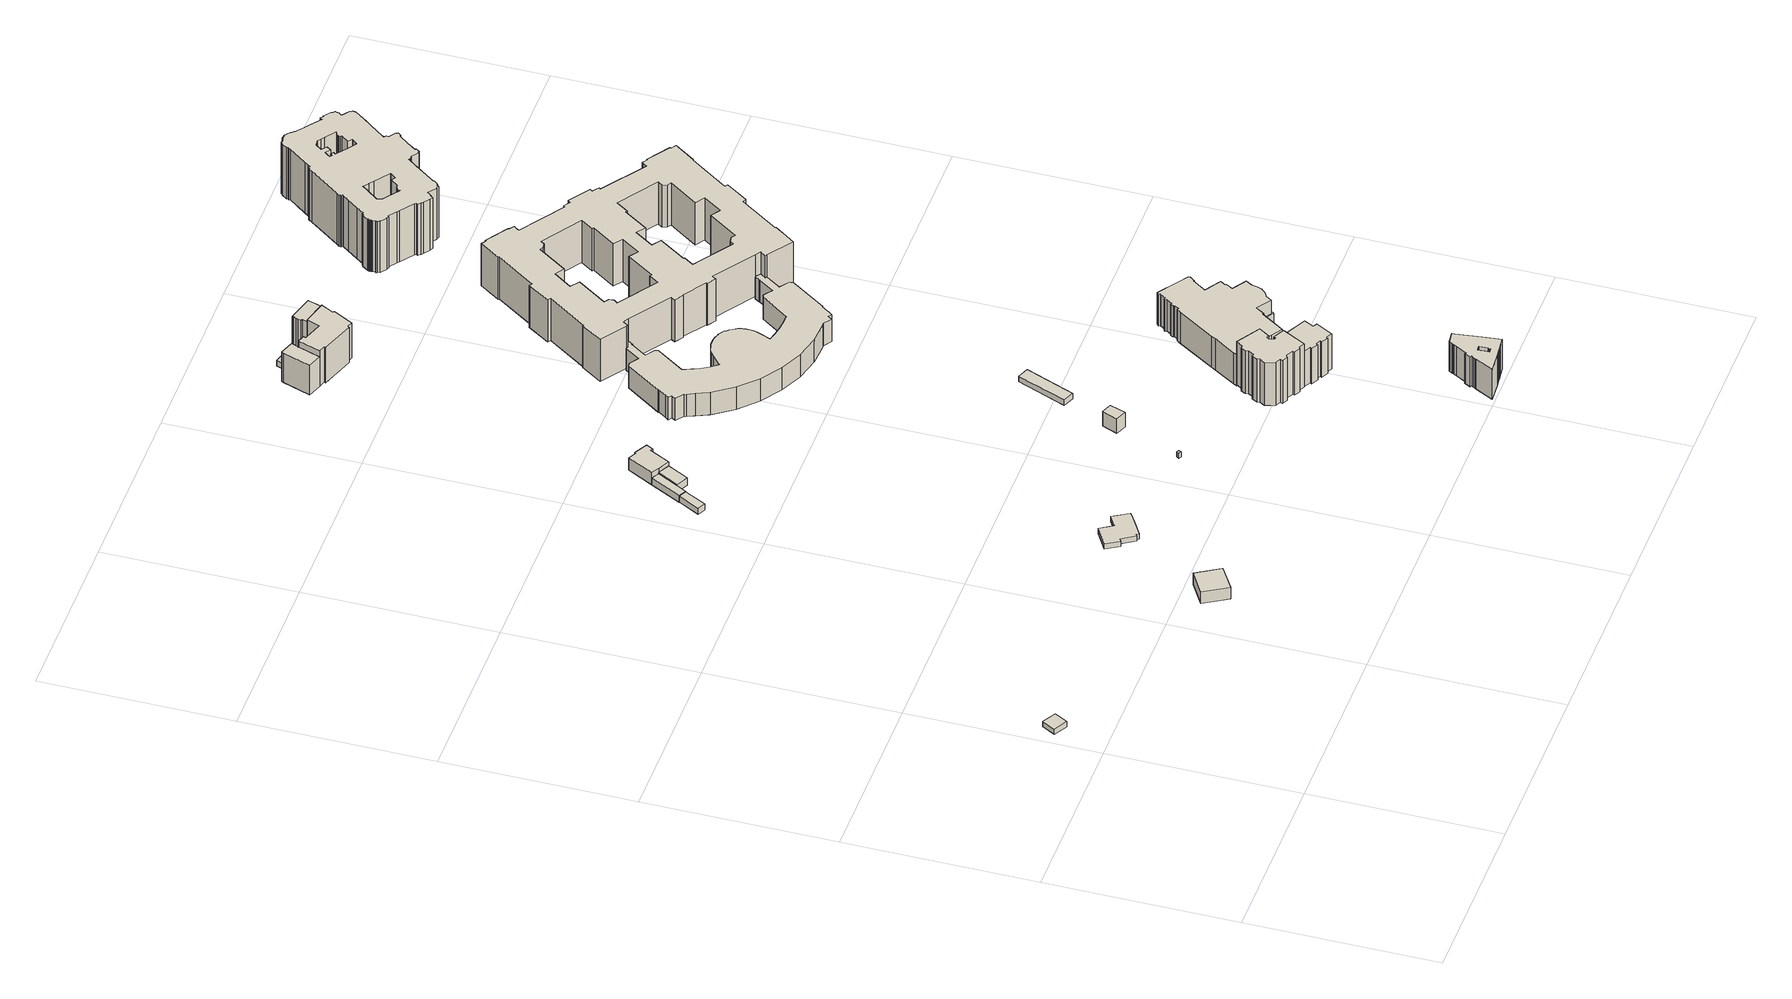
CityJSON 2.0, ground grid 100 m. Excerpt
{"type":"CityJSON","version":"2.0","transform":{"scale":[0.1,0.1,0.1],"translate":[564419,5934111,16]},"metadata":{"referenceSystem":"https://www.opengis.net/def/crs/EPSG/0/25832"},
"CityObjects":{
"building1":{"type":"Building","attributes":{"Gemeindeschluessel":"02100106","Geometrietyp2DReferenz":"3000","BezugspunktDach":"2000","function":"31001_2090","measuredHeight":3.24,"storeysAboveGround":1},"address":[{"country":"Germany","locality":"Hamburg","thoroughfareName":"Glacischaussee","postcode":"20359"}],"geometry":[{"type":"Solid","lod":"1","boundaries":[[[[0,1,2,3]],[[4,5,6,7]],[[2,4,7,3]],[[1,5,4,2]],[[0,6,5,1]],[[3,7,6,0]]]]}]},
"building2":{"type":"Building","attributes":{"Gemeindeschluessel":"02100106","Geometrietyp2DReferenz":"3000","BezugspunktDach":"2000","function":"31001_3060","measuredHeight":7.15,"storeysAboveGround":2},"address":[{"country":"Germany","locality":"Hamburg","thoroughfareName":"Glacischaussee","postcode":"20355"}],"geometry":[{"type":"Solid","lod":"1","boundaries":[[[[8,9,10,11]],[[12,13,14,15]],[[10,12,15,11]],[[9,13,12,10]],[[8,14,13,9]],[[11,15,14,8]]]]}]},
"building3":{"type":"Building","attributes":{"Gemeindeschluessel":"02100106","Geometrietyp2DReferenz":"3000","BezugspunktDach":"2000","function":"31001_2080","measuredHeight":6.02,"storeysAboveGround":1},"address":[{"country":"Germany","locality":"Hamburg","thoroughfareName":"Glacischaussee","postcode":"20355"}],"geometry":[{"type":"Solid","lod":"1","boundaries":[[[[16,17,18,19,20,21,22,23,24,25,26,27]],[[28,29,30,31,32,33,34,35,36,37,38,39]],[[26,28,39,27]],[[25,29,28,26]],[[24,30,29,25]],[[23,31,30,24]],[[22,32,31,23]],[[21,33,32,22]],[[20,34,33,21]],[[19,35,34,20]],[[18,36,35,19]],[[17,37,36,18]],[[16,38,37,17]],[[27,39,38,16]]]]}]},
"building4":{"type":"Building","attributes":{"Gemeindeschluessel":"02100106","Geometrietyp2DReferenz":"3000","BezugspunktDach":"2000","function":"31001_2140","measuredHeight":4.32,"storeysAboveGround":1},"address":[{"country":"Germany","locality":"Hamburg","thoroughfareName":"Glacischaussee","postcode":"20359"}],"geometry":[{"type":"Solid","lod":"1","boundaries":[[[[40,41,42,43]],[[44,45,46,47]],[[42,44,47,43]],[[41,45,44,42]],[[40,46,45,41]],[[43,47,46,40]]]]}]},
"building5":{"type":"Building","attributes":{"Gemeindeschluessel":"02100106","Geometrietyp2DReferenz":"3000","BezugspunktDach":"2000","function":"31001_2140","measuredHeight":4.73,"storeysAboveGround":1},"address":[{"country":"Germany","locality":"Hamburg","thoroughfareName":"Glacischaussee","postcode":"20359"}],"geometry":[{"type":"Solid","lod":"1","boundaries":[[[[48,49,50,51]],[[52,53,54,55]],[[50,52,55,51]],[[49,53,52,50]],[[48,54,53,49]],[[51,55,54,48]]]]}]},
"building6":{"type":"Building","attributes":{"Gemeindeschluessel":"02100106","Geometrietyp2DReferenz":"3000","BezugspunktDach":"2000","function":"51009_1610","measuredHeight":4.71},"address":[{"country":"Germany","locality":"Hamburg","postcode":"20359"}],"geometry":[{"type":"Solid","lod":"1","boundaries":[[[[56,57,58,59]],[[60,61,62,63]],[[58,60,63,59]],[[57,61,60,58]],[[56,62,61,57]],[[59,63,62,56]]]]}]},
"building7":{"type":"Building","attributes":{"Gemeindeschluessel":"02100106","Geometrietyp2DReferenz":"3000","BezugspunktDach":"2000","function":"31001_3270","measuredHeight":8.21,"storeysAboveGround":2},"address":[{"country":"Germany","locality":"Hamburg","thoroughfareNumber":"20","thoroughfareName":"Glacischaussee","postcode":"20359"}],"geometry":[{"type":"Solid","lod":"1","boundaries":[[[[64,65,66,67,68,69,70,49,48]],[[71,72,73,74,75,76,77,78,79]],[[49,71,79,48]],[[70,72,71,49]],[[69,73,72,70]],[[68,74,73,69]],[[67,75,74,68]],[[66,76,75,67]],[[65,77,76,66]],[[64,78,77,65]],[[48,79,78,64]]]]}]},
"building8":{"type":"Building","attributes":{"Gemeindeschluessel":"02100106","Geometrietyp2DReferenz":"3000","BezugspunktDach":"2000","function":"31001_3270","measuredHeight":3,"storeysAboveGround":2},"address":[{"country":"Germany","locality":"Hamburg","thoroughfareName":"Glacischaussee","postcode":"20355"}],"geometry":[{"type":"Solid","lod":"1","boundaries":[[[[80,81,82,83]],[[84,85,86,87]],[[82,84,87,83]],[[81,85,84,82]],[[80,86,85,81]],[[83,87,86,80]]]]}]},
"building9":{"type":"Building","attributes":{"Gemeindeschluessel":"02100106","Geometrietyp2DReferenz":"3000","BezugspunktDach":"2000","function":"31001_2460","measuredHeight":9,"storeysAboveGround":1},"address":[{"country":"Germany","locality":"Hamburg","thoroughfareName":"Glacischaussee","postcode":"20355"}],"geometry":[{"type":"Solid","lod":"1","boundaries":[[[[88,89,90,91]],[[92,93,94,95]],[[90,92,95,91]],[[89,93,92,90]],[[88,94,93,89]],[[91,95,94,88]]]]}]},
"building10":{"type":"Building","attributes":{"Gemeindeschluessel":"02100109","Geometrietyp2DReferenz":"3000","BezugspunktDach":"2000","function":"31001_1120","measuredHeight":18.99,"storeysAboveGround":5},"address":[{"country":"Germany","locality":"Hamburg","thoroughfareNumber":"59","thoroughfareName":"Feldstraße","postcode":"20357"}],"geometry":[{"type":"Solid","lod":"1","boundaries":[[[[96,97,98,99,100,101]],[[102,103,104,105,106,107]],[[100,102,107,101]],[[99,103,102,100]],[[98,104,103,99]],[[97,105,104,98]],[[96,106,105,97]],[[101,107,106,96]]]]}]},
"building11":{"type":"Building","attributes":{"Gemeindeschluessel":"02100106","Geometrietyp2DReferenz":"3000","BezugspunktDach":"2000","function":"31001_3270","measuredHeight":3.38,"storeysAboveGround":1},"address":[{"country":"Germany","locality":"Hamburg","thoroughfareName":"Glacischaussee","postcode":"20355"}],"geometry":[{"type":"Solid","lod":"1","boundaries":[[[[108,109,110,111]],[[112,113,114,115]],[[110,112,115,111]],[[109,113,112,110]],[[108,114,113,109]],[[111,115,114,108]]]]}]},
"building12":{"type":"Building","attributes":{"Gemeindeschluessel":"02100106","Geometrietyp2DReferenz":"3000","BezugspunktDach":"2000","function":"31001_1120","measuredHeight":29.17,"storeysAboveGround":7},"address":[{"country":"Germany","locality":"Hamburg","thoroughfareNumber":"6","thoroughfareName":"Enckeplatz","postcode":"20355"}],"geometry":[{"type":"Solid","lod":"1","boundaries":[[[[116,117,118,119,120,121,122,123,124,125,126,127,128,129,130,131,132,133,134,135,136,137,138,139,140,141,142,143]],[[144,145,146,147,148,149,150,151,152,153,154,155,156,157,158,159,160,161,162,163,164,165,166,167,168,169,170,171]],[[142,144,171,143]],[[141,145,144,142]],[[140,146,145,141]],[[139,147,146,140]],[[138,148,147,139]],[[137,149,148,138]],[[136,150,149,137]],[[135,151,150,136]],[[134,152,151,135]],[[133,153,152,134]],[[132,154,153,133]],[[131,155,154,132]],[[130,156,155,131]],[[129,157,156,130]],[[128,158,157,129]],[[127,159,158,128]],[[126,160,159,127]],[[125,161,160,126]],[[124,162,161,125]],[[123,163,162,124]],[[122,164,163,123]],[[121,165,164,122]],[[120,166,165,121]],[[119,167,166,120]],[[118,168,167,119]],[[117,169,168,118]],[[116,170,169,117]],[[143,171,170,116]]]]}]},
"building13":{"type":"Building","attributes":{"Gemeindeschluessel":"02100106","Geometrietyp2DReferenz":"3000","BezugspunktDach":"2000","function":"31001_1010","measuredHeight":22.23,"storeysAboveGround":6},"address":[{"country":"Germany","locality":"Hamburg","thoroughfareNumber":"41","thoroughfareName":"Neanderstraße","postcode":"20459"}],"geometry":[{"type":"Solid","lod":"1","boundaries":[[[[172,173,174,175,176,177,178,179,180,181,182,183,184,185,186,187,188,189,190,191,192,193,194],[195,196,197,198,199,200,201,202,203,204,205,206,207,208,209]],[[210,211,212,213,214,215,216,217,218,219,220,221,222,223,224,225,226,227,228,229,230,231,232],[233,234,235,236,237,238,239,240,241,242,243,244,245,246,247]],[[193,210,232,194]],[[192,211,210,193]],[[191,212,211,192]],[[190,213,212,191]],[[189,214,213,190]],[[188,215,214,189]],[[187,216,215,188]],[[186,217,216,187]],[[185,218,217,186]],[[184,219,218,185]],[[183,220,219,184]],[[182,221,220,183]],[[181,222,221,182]],[[180,223,222,181]],[[179,224,223,180]],[[178,225,224,179]],[[177,226,225,178]],[[176,227,226,177]],[[175,228,227,176]],[[174,229,228,175]],[[173,230,229,174]],[[172,231,230,173]],[[194,232,231,172]],[[208,233,247,209]],[[207,234,233,208]],[[206,235,234,207]],[[205,236,235,206]],[[204,237,236,205]],[[203,238,237,204]],[[202,239,238,203]],[[201,240,239,202]],[[200,241,240,201]],[[199,242,241,200]],[[198,243,242,199]],[[197,244,243,198]],[[196,245,244,197]],[[195,246,245,196]],[[209,247,246,195]]]]}]},
"building14":{"type":"Building","attributes":{"Gemeindeschluessel":"02100109","Geometrietyp2DReferenz":"3000","BezugspunktDach":"2000","function":"31001_2460","measuredHeight":3.24,"storeysAboveGround":1},"address":[{"country":"Germany","locality":"Hamburg","thoroughfareName":"Karolinenstraße","postcode":"20357"}],"geometry":[{"type":"Solid","lod":"1","boundaries":[[[[248,249,250,251,252]],[[253,254,255,256,257]],[[251,253,257,252]],[[250,254,253,251]],[[249,255,254,250]],[[248,256,255,249]],[[252,257,256,248]]]]}]},
"building15":{"type":"Building","attributes":{"Gemeindeschluessel":"02100106","Geometrietyp2DReferenz":"3000","BezugspunktDach":"2000","function":"31001_1010","measuredHeight":24.31,"storeysAboveGround":6},"address":[{"country":"Germany","locality":"Hamburg","thoroughfareNumber":"4","thoroughfareName":"Enckeplatz","postcode":"20355"}],"geometry":[{"type":"Solid","lod":"1","boundaries":[[[[258,259,260,261,262,263,264,265,266,267,268,269,270,271,272,273]],[[274,275,276,277,278,279,280,281,282,283,284,285,286,287,288,289]],[[272,274,289,273]],[[271,275,274,272]],[[270,276,275,271]],[[269,277,276,270]],[[268,278,277,269]],[[267,279,278,268]],[[266,280,279,267]],[[265,281,280,266]],[[264,282,281,265]],[[263,283,282,264]],[[262,284,283,263]],[[261,285,284,262]],[[260,286,285,261]],[[259,287,286,260]],[[258,288,287,259]],[[273,289,288,258]]]]}]},
"building16":{"type":"Building","attributes":{"Gemeindeschluessel":"02100109","Geometrietyp2DReferenz":"3000","BezugspunktDach":"2000","function":"31001_1120","measuredHeight":23.28,"storeysAboveGround":6},"address":[{"country":"Germany","locality":"Hamburg","thoroughfareNumber":"60","thoroughfareName":"Feldstraße","postcode":"20357"}],"geometry":[{"type":"Solid","lod":"1","boundaries":[[[[290,291,292,293,294,295,296,297,298,299,300,301,302,303]],[[304,305,306,307,308,309,310,311,312,313,314,315,316,317]],[[302,304,317,303]],[[301,305,304,302]],[[300,306,305,301]],[[299,307,306,300]],[[298,308,307,299]],[[297,309,308,298]],[[296,310,309,297]],[[295,311,310,296]],[[294,312,311,295]],[[293,313,312,294]],[[292,314,313,293]],[[291,315,314,292]],[[290,316,315,291]],[[303,317,316,290]]]]}]},
"building17":{"type":"Building","attributes":{"Gemeindeschluessel":"02100106","Geometrietyp2DReferenz":"3000","BezugspunktDach":"2000","function":"31001_3010","measuredHeight":27.4,"storeysAboveGround":7},"address":[{"country":"Germany","locality":"Hamburg","thoroughfareName":"Sievekingplatz","postcode":"20355"}],"geometry":[{"type":"Solid","lod":"1","boundaries":[[[[318,319,320,321,322,323,324,325,326,327,328,329,330,331,332,333,334,335,336,337,338,339,340,341,342,343,344,345,346,347,348,349,350,351,352,353,354,355,356,357,358,359,360,361,362,363,364,365,366,367,368,369,370,371,372,373,374,375,376,377,378,379,380,381,382,383,384,385,386,387,388,389,390,391,392,393,394,395,396,397,398,399,400,401]],[[402,403,404,405,406,407,408,409,410,411,412,413,414,415,416,417,418,419,420,421,422,423,424,425,426,427,428,429,430,431,432,433,434,435,436,437,438,439,440,441,442,443,444,445,446,447,448,449,450,451,452,453,454,455,456,457,458,459,460,461,462,463,464,465,466,467,468,469,470,471,472,473,474,475,476,477,478,479,480,481,482,483,484,485]],[[400,402,485,401]],[[399,403,402,400]],[[398,404,403,399]],[[397,405,404,398]],[[396,406,405,397]],[[395,407,406,396]],[[394,408,407,395]],[[393,409,408,394]],[[392,410,409,393]],[[391,411,410,392]],[[390,412,411,391]],[[389,413,412,390]],[[388,414,413,389]],[[387,415,414,388]],[[386,416,415,387]],[[385,417,416,386]],[[384,418,417,385]],[[383,419,418,384]],[[382,420,419,383]],[[381,421,420,382]],[[380,422,421,381]],[[379,423,422,380]],[[378,424,423,379]],[[377,425,424,378]],[[376,426,425,377]],[[375,427,426,376]],[[374,428,427,375]],[[373,429,428,374]],[[372,430,429,373]],[[371,431,430,372]],[[370,432,431,371]],[[369,433,432,370]],[[368,434,433,369]],[[367,435,434,368]],[[366,436,435,367]],[[365,437,436,366]],[[364,438,437,365]],[[363,439,438,364]],[[362,440,439,363]],[[361,441,440,362]],[[360,442,441,361]],[[359,443,442,360]],[[358,444,443,359]],[[357,445,444,358]],[[356,446,445,357]],[[355,447,446,356]],[[354,448,447,355]],[[353,449,448,354]],[[352,450,449,353]],[[351,451,450,352]],[[350,452,451,351]],[[349,453,452,350]],[[348,454,453,349]],[[347,455,454,348]],[[346,456,455,347]],[[345,457,456,346]],[[344,458,457,345]],[[343,459,458,344]],[[342,460,459,343]],[[341,461,460,342]],[[340,462,461,341]],[[339,463,462,340]],[[338,464,463,339]],[[337,465,464,338]],[[336,466,465,337]],[[335,467,466,336]],[[334,468,467,335]],[[333,469,468,334]],[[332,470,469,333]],[[331,471,470,332]],[[330,472,471,331]],[[329,473,472,330]],[[328,474,473,329]],[[327,475,474,328]],[[326,476,475,327]],[[325,477,476,326]],[[324,478,477,325]],[[323,479,478,324]],[[322,480,479,323]],[[321,481,480,322]],[[320,482,481,321]],[[319,483,482,320]],[[318,484,483,319]],[[401,485,484,318]]]]}]},
"building18":{"type":"Building","attributes":{"Gemeindeschluessel":"02100109","Geometrietyp2DReferenz":"3000","BezugspunktDach":"2000","function":"31001_1120","measuredHeight":20.91,"storeysAboveGround":6},"address":[{"country":"Germany","locality":"Hamburg","thoroughfareNumber":"1","thoroughfareName":"Karolinenstraße","postcode":"20357"}],"geometry":[{"type":"Solid","lod":"1","boundaries":[[[[486,487,488,489,490,491,492,302,301,493,494]],[[495,496,497,498,499,500,501,502,503,504,505]],[[493,495,505,494]],[[301,496,495,493]],[[302,497,496,301]],[[492,498,497,302]],[[491,499,498,492]],[[490,500,499,491]],[[489,501,500,490]],[[488,502,501,489]],[[487,503,502,488]],[[486,504,503,487]],[[494,505,504,486]]]]}]},
"building19":{"type":"Building","attributes":{"name":"Handwerkskammer","Gemeindeschluessel":"02100106","Geometrietyp2DReferenz":"3000","BezugspunktDach":"2000","function":"31001_2010","measuredHeight":32.86,"storeysAboveGround":6},"address":[{"country":"Germany","locality":"Hamburg","thoroughfareNumber":"12a","thoroughfareName":"Holstenwall","postcode":"20355"}],"geometry":[{"type":"Solid","lod":"1","boundaries":[[[[506,507,508,509,510,511,512,513,514,515,516,517,518,519,520,521,522,523,524,525,526,527,528,529,530,531,532,533,534,535,536,537,538,539,540,541,542,543,544,545,546,547,548,549,550,551,552,553,554,555]],[[556,557,558,559,560,561,562,563,564,565,566,567,568,569,570,571,572,573,574,575,576,577,578,579,580,581,582,583,584,585,586,587,588,589,590,591,592,593,594,595,596,597,598,599,600,601,602,603,604,605]],[[554,556,605,555]],[[553,557,556,554]],[[552,558,557,553]],[[551,559,558,552]],[[550,560,559,551]],[[549,561,560,550]],[[548,562,561,549]],[[547,563,562,548]],[[546,564,563,547]],[[545,565,564,546]],[[544,566,565,545]],[[543,567,566,544]],[[542,568,567,543]],[[541,569,568,542]],[[540,570,569,541]],[[539,571,570,540]],[[538,572,571,539]],[[537,573,572,538]],[[536,574,573,537]],[[535,575,574,536]],[[534,576,575,535]],[[533,577,576,534]],[[532,578,577,533]],[[531,579,578,532]],[[530,580,579,531]],[[529,581,580,530]],[[528,582,581,529]],[[527,583,582,528]],[[526,584,583,527]],[[525,585,584,526]],[[524,586,585,525]],[[523,587,586,524]],[[522,588,587,523]],[[521,589,588,522]],[[520,590,589,521]],[[519,591,590,520]],[[518,592,591,519]],[[517,593,592,518]],[[516,594,593,517]],[[515,595,594,516]],[[514,596,595,515]],[[513,597,596,514]],[[512,598,597,513]],[[511,599,598,512]],[[510,600,599,511]],[[509,601,600,510]],[[508,602,601,509]],[[507,603,602,508]],[[506,604,603,507]],[[555,605,604,506]]]]}]},
"building20":{"type":"Building","attributes":{"Gemeindeschluessel":"02100106","Geometrietyp2DReferenz":"3000","BezugspunktDach":"2000","function":"51009_1610","measuredHeight":9},"address":[{"country":"Germany","locality":"Hamburg","postcode":"20355"}],"geometry":[{"type":"Solid","lod":"1","boundaries":[[[[606,607,608,609,610,611,612,613,614,615,616,617,618,619,620,621,622,623,624,625,626,627,628,629]],[[630,631,632,633,634,635,636,637,638,639,640,641,642,643,644,645,646,647,648,649,650,651,652,653]],[[628,630,653,629]],[[627,631,630,628]],[[626,632,631,627]],[[625,633,632,626]],[[624,634,633,625]],[[623,635,634,624]],[[622,636,635,623]],[[621,637,636,622]],[[620,638,637,621]],[[619,639,638,620]],[[618,640,639,619]],[[617,641,640,618]],[[616,642,641,617]],[[615,643,642,616]],[[614,644,643,615]],[[613,645,644,614]],[[612,646,645,613]],[[611,647,646,612]],[[610,648,647,611]],[[609,649,648,610]],[[608,650,649,609]],[[607,651,650,608]],[[606,652,651,607]],[[629,653,652,606]]]]}]},
"building21":{"type":"Building","attributes":{"name":"Gericht","Gemeindeschluessel":"02100106","Geometrietyp2DReferenz":"3000","BezugspunktDach":"2000","function":"31001_3010","measuredHeight":25.96,"storeysAboveGround":4},"address":[{"country":"Germany","locality":"Hamburg","thoroughfareNumber":"1","thoroughfareName":"Sievekingplatz","postcode":"20355"}],"geometry":[{"type":"Solid","lod":"1","boundaries":[[[[654,655,656,657,658,659,660,661,662,663,664,665,666,667,668,669,670,671,672,673,674,675,676,677,678,679,680,681,682,683,684,685,686,687,688,689,690,691,692,693,694,695,696,697,698,699,700,701,702,703,704,705,706,707,708,709,710,711,712,713],[714,715,716,717,718,719,720,721,722,723,724,725,726,727,728,729,730,731,732,733,734,735],[736,737,738,739,740,741,742,743,744,745,746,747,748,749,750,751,752,753,754,755,756,757]],[[758,759,760,761,762,763,764,765,766,767,768,769,770,771,772,773,774,775,776,777,778,779,780,781,782,783,784,785,786,787,788,789,790,791,792,793,794,795,796,797,798,799,800,801,802,803,804,805,806,807,808,809,810,811,812,813,814,815,816,817],[818,819,820,821,822,823,824,825,826,827,828,829,830,831,832,833,834,835,836,837,838,839],[840,841,842,843,844,845,846,847,848,849,850,851,852,853,854,855,856,857,858,859,860,861]],[[712,758,817,713]],[[711,759,758,712]],[[710,760,759,711]],[[709,761,760,710]],[[708,762,761,709]],[[707,763,762,708]],[[706,764,763,707]],[[705,765,764,706]],[[704,766,765,705]],[[703,767,766,704]],[[702,768,767,703]],[[701,769,768,702]],[[700,770,769,701]],[[699,771,770,700]],[[698,772,771,699]],[[697,773,772,698]],[[696,774,773,697]],[[695,775,774,696]],[[694,776,775,695]],[[693,777,776,694]],[[692,778,777,693]],[[691,779,778,692]],[[690,780,779,691]],[[689,781,780,690]],[[688,782,781,689]],[[687,783,782,688]],[[686,784,783,687]],[[685,785,784,686]],[[684,786,785,685]],[[683,787,786,684]],[[682,788,787,683]],[[681,789,788,682]],[[680,790,789,681]],[[679,791,790,680]],[[678,792,791,679]],[[677,793,792,678]],[[676,794,793,677]],[[675,795,794,676]],[[674,796,795,675]],[[673,797,796,674]],[[672,798,797,673]],[[671,799,798,672]],[[670,800,799,671]],[[669,801,800,670]],[[668,802,801,669]],[[667,803,802,668]],[[666,804,803,667]],[[665,805,804,666]],[[664,806,805,665]],[[663,807,806,664]],[[662,808,807,663]],[[661,809,808,662]],[[660,810,809,661]],[[659,811,810,660]],[[658,812,811,659]],[[657,813,812,658]],[[656,814,813,657]],[[655,815,814,656]],[[654,816,815,655]],[[713,817,816,654]],[[734,818,839,735]],[[733,819,818,734]],[[732,820,819,733]],[[731,821,820,732]],[[730,822,821,731]],[[729,823,822,730]],[[728,824,823,729]],[[727,825,824,728]],[[726,826,825,727]],[[725,827,826,726]],[[724,828,827,725]],[[723,829,828,724]],[[722,830,829,723]],[[721,831,830,722]],[[720,832,831,721]],[[719,833,832,720]],[[718,834,833,719]],[[717,835,834,718]],[[716,836,835,717]],[[715,837,836,716]],[[714,838,837,715]],[[735,839,838,714]],[[756,840,861,757]],[[755,841,840,756]],[[754,842,841,755]],[[753,843,842,754]],[[752,844,843,753]],[[751,845,844,752]],[[750,846,845,751]],[[749,847,846,750]],[[748,848,847,749]],[[747,849,848,748]],[[746,850,849,747]],[[745,851,850,746]],[[744,852,851,745]],[[743,853,852,744]],[[742,854,853,743]],[[741,855,854,742]],[[740,856,855,741]],[[739,857,856,740]],[[738,858,857,739]],[[737,859,858,738]],[[736,860,859,737]],[[757,861,860,736]]]]}]},
"building22":{"type":"Building","attributes":{"name":"Gericht","Gemeindeschluessel":"02100106","Geometrietyp2DReferenz":"3000","BezugspunktDach":"2000","function":"31001_3010","measuredHeight":46.44,"storeysAboveGround":4},"address":[{"country":"Germany","locality":"Hamburg","thoroughfareNumber":"2","thoroughfareName":"Sievekingplatz","postcode":"20355"}],"geometry":[{"type":"MultiSurface","lod":"1","boundaries":[[[862,863,864,865,866,867,868,869,870,871,872,873,874,875,876,877,878,879,880,881,882,883,884,885,886,887,888,889,890,891,892,893,894,895,896,897,898,899,900,901,902,903,904,905,906,907,908,909,910,911,912,913,914,915,916,917,918,919,920,921,922,923,924,925,926,927,928,929,930,931,932,933,934,935,936,937,938,939,940,941,942,943,944,945,946,947,948,949,950,951,952,953,954,955,956,957,958,959,960,961,962,963,964,965,966,967,968,969,970,971,972,973,974,975,976,977,978,979,980,981,982,983,984,985,986,987,988,989,990,991,992,993,994,995,996,997,998,999,1000,1001,1002,1003,1004,1005,1006,1007],[1008,1009,1010,1011,1012,1013,1014,1015,1016,1017,1018,1019,1020,1021,1022,1023,1024,1025,1026,1027,1028,1029,1030,1031,1032,1033,1034,1035,1036,1037,1038,1039,1040],[1041,1042,1043,1044,1045,1046,1047,1048,1049,1050,1051,1052,1053,1054,1055,1056,1057,1058,1059,1060,1061,1062,1061]],[[1063,1064,1065,1066,1067,1068,1069,1070,1071,1072,1073,1074,1075,1076,1077,1078,1079,1080,1081,1082,1083,1084,1085,1086,1087,1088,1089,1090,1091,1092,1093,1094,1095,1096,1097,1098,1099,1100,1101,1102,1103,1104,1105,1106,1107,1108,1109,1110,1111,1112,1113,1114,1115,1116,1117,1118,1119,1120,1121,1122,1123,1124,1125,1126,1127,1128,1129,1130,1131,1132,1133,1134,1135,1136,1137,1138,1139,1140,1141,1142,1143,1144,1145,1146,1147,1148,1149,1150,1151,1152,1153,1154,1155,1156,1157,1158,1159,1160,1161,1162,1163,1164,1165,1166,1167,1168,1169,1170,1171,1172,1173,1174,1175,1176,1177,1178,1179,1180,1181,1182,1183,1184,1185,1186,1187,1188,1189,1190,1191,1192,1193,1194,1195,1196,1197,1198,1199,1200,1201,1202,1203,1204,1205,1206,1207,1208],[1209,1210,1211,1212,1213,1214,1215,1216,1217,1218,1219,1220,1221,1222,1223,1224,1225,1226,1227,1228,1229,1230,1231,1232,1233,1234,1235,1236,1237,1238,1239,1240,1241],[1242,1243,1244,1245,1246,1247,1248,1249,1250,1251,1252,1253,1254,1255,1256,1257,1258,1259,1260,1261,1262,1263,1243]],[[1006,1063,1208,1007]],[[1005,1064,1063,1006]],[[1004,1065,1064,1005]],[[1003,1066,1065,1004]],[[1002,1067,1066,1003]],[[1001,1068,1067,1002]],[[1000,1069,1068,1001]],[[999,1070,1069,1000]],[[998,1071,1070,999]],[[997,1072,1071,998]],[[996,1073,1072,997]],[[995,1074,1073,996]],[[994,1075,1074,995]],[[993,1076,1075,994]],[[992,1077,1076,993]],[[991,1078,1077,992]],[[990,1079,1078,991]],[[989,1080,1079,990]],[[988,1081,1080,989]],[[987,1082,1081,988]],[[986,1083,1082,987]],[[985,1084,1083,986]],[[984,1085,1084,985]],[[983,1086,1085,984]],[[982,1087,1086,983]],[[981,1088,1087,982]],[[980,1089,1088,981]],[[979,1090,1089,980]],[[978,1091,1090,979]],[[977,1092,1091,978]],[[976,1093,1092,977]],[[975,1094,1093,976]],[[974,1095,1094,975]],[[973,1096,1095,974]],[[972,1097,1096,973]],[[971,1098,1097,972]],[[970,1099,1098,971]],[[969,1100,1099,970]],[[968,1101,1100,969]],[[967,1102,1101,968]],[[966,1103,1102,967]],[[965,1104,1103,966]],[[964,1105,1104,965]],[[963,1106,1105,964]],[[962,1107,1106,963]],[[961,1108,1107,962]],[[960,1109,1108,961]],[[959,1110,1109,960]],[[958,1111,1110,959]],[[957,1112,1111,958]],[[956,1113,1112,957]],[[955,1114,1113,956]],[[954,1115,1114,955]],[[953,1116,1115,954]],[[952,1117,1116,953]],[[951,1118,1117,952]],[[950,1119,1118,951]],[[949,1120,1119,950]],[[948,1121,1120,949]],[[947,1122,1121,948]],[[946,1123,1122,947]],[[945,1124,1123,946]],[[944,1125,1124,945]],[[943,1126,1125,944]],[[942,1127,1126,943]],[[941,1128,1127,942]],[[940,1129,1128,941]],[[939,1130,1129,940]],[[938,1131,1130,939]],[[937,1132,1131,938]],[[936,1133,1132,937]],[[935,1134,1133,936]],[[934,1135,1134,935]],[[933,1136,1135,934]],[[932,1137,1136,933]],[[931,1138,1137,932]],[[930,1139,1138,931]],[[929,1140,1139,930]],[[928,1141,1140,929]],[[927,1142,1141,928]],[[926,1143,1142,927]],[[925,1144,1143,926]],[[924,1145,1144,925]],[[923,1146,1145,924]],[[922,1147,1146,923]],[[921,1148,1147,922]],[[920,1149,1148,921]],[[919,1150,1149,920]],[[918,1151,1150,919]],[[917,1152,1151,918]],[[916,1153,1152,917]],[[915,1154,1153,916]],[[914,1155,1154,915]],[[913,1156,1155,914]],[[912,1157,1156,913]],[[911,1158,1157,912]],[[910,1159,1158,911]],[[909,1160,1159,910]],[[908,1161,1160,909]],[[907,1162,1161,908]],[[906,1163,1162,907]],[[905,1164,1163,906]],[[904,1165,1164,905]],[[903,1166,1165,904]],[[902,1167,1166,903]],[[901,1168,1167,902]],[[900,1169,1168,901]],[[899,1170,1169,900]],[[898,1171,1170,899]],[[897,1172,1171,898]],[[896,1173,1172,897]],[[895,1174,1173,896]],[[894,1175,1174,895]],[[893,1176,1175,894]],[[892,1177,1176,893]],[[891,1178,1177,892]],[[890,1179,1178,891]],[[889,1180,1179,890]],[[888,1181,1180,889]],[[887,1182,1181,888]],[[886,1183,1182,887]],[[885,1184,1183,886]],[[884,1185,1184,885]],[[883,1186,1185,884]],[[882,1187,1186,883]],[[881,1188,1187,882]],[[880,1189,1188,881]],[[879,1190,1189,880]],[[878,1191,1190,879]],[[877,1192,1191,878]],[[876,1193,1192,877]],[[875,1194,1193,876]],[[874,1195,1194,875]],[[873,1196,1195,874]],[[872,1197,1196,873]],[[871,1198,1197,872]],[[870,1199,1198,871]],[[869,1200,1199,870]],[[868,1201,1200,869]],[[867,1202,1201,868]],[[866,1203,1202,867]],[[865,1204,1203,866]],[[864,1205,1204,865]],[[863,1206,1205,864]],[[862,1207,1206,863]],[[1007,1208,1207,862]],[[1039,1209,1241,1040]],[[1038,1210,1209,1039]],[[1037,1211,1210,1038]],[[1036,1212,1211,1037]],[[1035,1213,1212,1036]],[[1034,1214,1213,1035]],[[1033,1215,1214,1034]],[[1032,1216,1215,1033]],[[1031,1217,1216,1032]],[[1030,1218,1217,1031]],[[1029,1219,1218,1030]],[[1028,1220,1219,1029]],[[1027,1221,1220,1028]],[[1026,1222,1221,1027]],[[1025,1223,1222,1026]],[[1024,1224,1223,1025]],[[1023,1225,1224,1024]],[[1022,1226,1225,1023]],[[1021,1227,1226,1022]],[[1020,1228,1227,1021]],[[1019,1229,1228,1020]],[[1018,1230,1229,1019]],[[1017,1231,1230,1018]],[[1016,1232,1231,1017]],[[1015,1233,1232,1016]],[[1014,1234,1233,1015]],[[1013,1235,1234,1014]],[[1012,1236,1235,1013]],[[1011,1237,1236,1012]],[[1010,1238,1237,1011]],[[1009,1239,1238,1010]],[[1008,1240,1239,1009]],[[1040,1241,1240,1008]],[[1062,1242,1243,1061]],[[1060,1244,1243,1061]],[[1059,1245,1244,1060]],[[1058,1246,1245,1059]],[[1057,1247,1246,1058]],[[1056,1248,1247,1057]],[[1055,1249,1248,1056]],[[1054,1250,1249,1055]],[[1053,1251,1250,1054]],[[1052,1252,1251,1053]],[[1051,1253,1252,1052]],[[1050,1254,1253,1051]],[[1049,1255,1254,1050]],[[1048,1256,1255,1049]],[[1047,1257,1256,1048]],[[1046,1258,1257,1047]],[[1045,1259,1258,1046]],[[1044,1260,1259,1045]],[[1043,1261,1260,1044]],[[1042,1262,1261,1043]],[[1041,1263,1262,1042]],[[1061,1243,1263,1041]]]}]}
},
"vertices":[
[47,1317,62],[119,1277,62],[80,1206,62],[8,1246,62],[80,1206,94],[119,1277,94],[47,1317,94],[8,1246,94],
[1321,965,10],[1397,841,10],[1274,765,10],[1198,889,10],[1274,765,81],[1397,841,81],[1321,965,81],[1198,889,81],
[1534,1505,23],[1576,1436,23],[1577,1437,23],[1636,1473,23],[1687,1389,23],[1628,1353,23],[1553,1307,23],[1545,1320,23],[1534,1313,23],[1491,1383,23],[1473,1372,23],[1431,1442,23],[1473,1372,54],[1491,1383,54],[1534,1313,54],[1545,1320,54],[1553,1307,54],[1628,1353,54],[1687,1389,54],[1636,1473,54],[1577,1437,54],[1576,1436,54],[1534,1505,54],[1431,1442,54],
[1120,3460,59],[1160,3439,59],[1101,3326,59],[1061,3347,59],[1101,3326,97],[1160,3439,97],[1120,3460,97],[1061,3347,97],
[1205,3623,58],[1245,3602,58],[1160,3439,58],[1120,3460,58],[1160,3439,100],[1245,3602,100],[1205,3623,100],[1120,3460,100],
[1245,3602,61],[1305,3570,61],[1248,3461,61],[1188,3492,61],[1248,3461,108],[1305,3570,108],[1245,3602,108],[1188,3492,108],
[1277,3760,58],[1320,3738,58],[1323,3744,58],[1392,3707,58],[1373,3670,58],[1360,3677,58],[1305,3570,58],[1245,3602,133],[1305,3570,133],[1360,3677,133],[1373,3670,133],[1392,3707,133],[1323,3744,133],[1320,3738,133],[1277,3760,133],[1205,3623,133],
[2152,1285,57],[2139,1293,57],[2148,1306,57],[2160,1298,57],[2148,1306,87],[2139,1293,87],[2152,1285,87],[2160,1298,87],
[2322,1615,24],[2265,1640,24],[2298,1721,24],[2351,1700,24],[2298,1721,114],[2265,1640,114],[2322,1615,114],[2351,1700,114],
[1420,5524,47],[1424,5533,47],[1497,5507,47],[1483,5468,47],[1442,5350,47],[1368,5375,47],[1442,5350,229],[1483,5468,229],[1497,5507,229],[1424,5533,229],[1420,5524,229],[1368,5375,229],
[2490,2199,25],[2550,2175,25],[2445,1916,25],[2386,1940,25],[2445,1916,58],[2550,2175,58],[2490,2199,58],[2386,1940,58],
[2730,941,42],[2719,933,42],[2691,948,42],[2692,961,42],[2666,975,42],[2651,1027,42],[2668,1055,42],[2663,1068,42],[2679,1094,42],[2692,1093,42],[2712,1125,42],[2707,1140,42],[2721,1162,42],[2736,1163,42],[2757,1197,42],[2881,1120,42],[2842,1064,42],[2830,1071,42],[2823,1058,42],[2826,1034,42],[2837,1028,42],[2843,1040,42],[2902,1009,42],[2837,885,42],[2806,901,42],[2795,895,42],[2767,910,42],[2768,921,42],[2767,910,309],[2795,895,309],[2806,901,309],[2837,885,309],[2902,1009,309],[2843,1040,309],[2837,1028,309],[2826,1034,309],[2823,1058,309],[2830,1071,309],[2842,1064,309],[2881,1120,309],[2757,1197,309],[2736,1163,309],[2721,1162,309],[2707,1140,309],[2712,1125,309],[2692,1093,309],[2679,1094,309],[2663,1068,309],[2668,1055,309],[2651,1027,309],[2666,975,309],[2692,961,309],[2691,948,309],[2719,933,309],[2730,941,309],[2768,921,309],
[3164,18,45],[3158,18,45],[3140,16,45],[3115,13,45],[3011,5,45],[3012,6,45],[3064,103,45],[3068,109,45],[3073,118,45],[3079,129,45],[3070,133,45],[3087,164,45],[3095,160,45],[3129,221,45],[3137,236,45],[3139,241,45],[3143,247,45],[3151,261,45],[3211,269,45],[3212,256,45],[3229,124,45],[3241,26,45],[3203,22,45],[3156,118,45],[3152,117,45],[3150,117,45],[3149,117,45],[3130,115,45],[3132,100,45],[3135,61,45],[3135,56,45],[3141,57,45],[3151,58,45],[3155,58,45],[3154,67,45],[3157,71,45],[3159,74,45],[3156,117,45],[3241,26,229],[3229,124,229],[3212,256,229],[3211,269,229],[3151,261,229],[3143,247,229],[3139,241,229],[3137,236,229],[3129,221,229],[3095,160,229],[3087,164,229],[3070,133,229],[3079,129,229],[3073,118,229],[3068,109,229],[3064,103,229],[3012,6,229],[3011,5,229],[3115,13,229],[3140,16,229],[3158,18,229],[3164,18,229],[3203,22,229],[3159,74,229],[3157,71,229],[3154,67,229],[3155,58,229],[3151,58,229],[3141,57,229],[3135,56,229],[3135,61,229],[3132,100,229],[3130,115,229],[3149,117,229],[3150,117,229],[3152,117,229],[3156,118,229],[3156,117,229],
[1525,5589,48],[1584,5573,48],[1588,5572,48],[1560,5497,48],[1499,5513,48],[1560,5497,81],[1588,5572,81],[1584,5573,81],[1525,5589,81],[1499,5513,81],
[3047,889,44],[3000,799,44],[2968,816,44],[2963,807,44],[2928,826,44],[2932,835,44],[2907,848,44],[2902,839,44],[2867,857,44],[2872,866,44],[2837,885,44],[2883,975,44],[2907,963,44],[2932,1012,44],[3052,951,44],[3026,900,44],[3052,951,263],[2932,1012,263],[2907,963,263],[2883,975,263],[2837,885,263],[2872,866,263],[2867,857,263],[2902,839,263],[2907,848,263],[2932,835,263],[2928,826,263],[2963,807,263],[2968,816,263],[3000,799,263],[3047,889,263],[3026,900,263],
[1742,5371,48],[1686,5267,48],[1656,5278,48],[1652,5268,48],[1475,5330,48],[1478,5338,48],[1442,5350,48],[1483,5468,48],[1521,5454,48],[1516,5443,48],[1618,5407,48],[1643,5475,48],[1769,5441,48],[1734,5375,48],[1769,5441,266],[1643,5475,266],[1618,5407,266],[1516,5443,266],[1521,5454,266],[1483,5468,266],[1442,5350,266],[1478,5338,266],[1475,5330,266],[1652,5268,266],[1656,5278,266],[1686,5267,266],[1742,5371,266],[1734,5375,266],
[2716,3522,25],[2662,3443,25],[2711,3409,25],[2714,3390,25],[2587,3203,25],[2584,3205,25],[2556,3164,25],[2542,3144,25],[2523,3156,25],[2509,3135,25],[2467,3163,25],[2468,3164,25],[2453,3163,25],[2340,3168,25],[2214,3199,25],[2096,3254,25],[1989,3327,25],[1895,3418,25],[1820,3524,25],[1792,3589,25],[1774,3629,25],[1770,3641,25],[1769,3640,25],[1729,3670,25],[1743,3691,25],[1725,3703,25],[1739,3724,25],[1766,3763,25],[1765,3764,25],[1764,3765,25],[1894,3953,25],[1897,3953,25],[1912,3956,25],[1960,3923,25],[2014,4003,25],[2022,3998,25],[2042,4027,25],[2068,4009,25],[2051,3983,25],[2048,3985,25],[1992,3901,25],[2040,3868,25],[2043,3852,25],[1942,3705,25],[1959,3661,25],[1979,3620,25],[2003,3580,25],[2031,3542,25],[2038,3549,25],[2086,3593,25],[2102,3605,25],[2120,3615,25],[2132,3620,25],[2139,3622,25],[2159,3627,25],[2179,3628,25],[2199,3627,25],[2219,3623,25],[2238,3616,25],[2241,3619,25],[2277,3595,25],[2274,3591,25],[2289,3576,25],[2300,3559,25],[2310,3541,25],[2316,3521,25],[2317,3513,25],[2319,3501,25],[2319,3480,25],[2317,3460,25],[2311,3440,25],[2283,3371,25],[2328,3359,25],[2374,3351,25],[2421,3347,25],[2467,3347,25],[2569,3495,25],[2583,3498,25],[2630,3465,25],[2686,3547,25],[2684,3549,25],[2702,3575,25],[2728,3557,25],[2708,3527,25],[2728,3557,162],[2702,3575,162],[2684,3549,162],[2686,3547,162],[2630,3465,162],[2583,3498,162],[2569,3495,162],[2467,3347,162],[2421,3347,162],[2374,3351,162],[2328,3359,162],[2283,3371,162],[2311,3440,162],[2317,3460,162],[2319,3480,162],[2319,3501,162],[2317,3513,162],[2316,3521,162],[2310,3541,162],[2300,3559,162],[2289,3576,162],[2274,3591,162],[2277,3595,162],[2241,3619,162],[2238,3616,162],[2219,3623,162],[2199,3627,162],[2179,3628,162],[2159,3627,162],[2139,3622,162],[2132,3620,162],[2120,3615,162],[2102,3605,162],[2086,3593,162],[2038,3549,162],[2031,3542,162],[2003,3580,162],[1979,3620,162],[1959,3661,162],[1942,3705,162],[2043,3852,162],[2040,3868,162],[1992,3901,162],[2048,3985,162],[2051,3983,162],[2068,4009,162],[2042,4027,162],[2022,3998,162],[2014,4003,162],[1960,3923,162],[1912,3956,162],[1897,3953,162],[1894,3953,162],[1764,3765,162],[1765,3764,162],[1766,3763,162],[1739,3724,162],[1725,3703,162],[1743,3691,162],[1729,3670,162],[1769,3640,162],[1770,3641,162],[1774,3629,162],[1792,3589,162],[1820,3524,162],[1895,3418,162],[1989,3327,162],[2096,3254,162],[2214,3199,162],[2340,3168,162],[2453,3163,162],[2468,3164,162],[2467,3163,162],[2509,3135,162],[2523,3156,162],[2542,3144,162],[2556,3164,162],[2584,3205,162],[2587,3203,162],[2714,3390,162],[2711,3409,162],[2662,3443,162],[2716,3522,162],[2708,3527,162],
[1649,5524,48],[1653,5534,48],[1658,5548,48],[1659,5553,48],[1793,5517,48],[1791,5512,48],[1784,5487,48],[1652,5502,48],[1642,5505,48],[1652,5502,257],[1643,5475,257],[1769,5441,257],[1784,5487,257],[1791,5512,257],[1793,5517,257],[1659,5553,257],[1658,5548,257],[1653,5534,257],[1649,5524,257],[1642,5505,257],
[3114,1210,35],[3084,1165,35],[3079,1169,35],[2999,1047,35],[2940,1083,35],[2757,1197,35],[2769,1217,35],[2839,1330,35],[2854,1353,35],[2978,1546,35],[2992,1567,35],[2999,1562,35],[3017,1589,35],[3011,1593,35],[3021,1608,35],[3026,1605,35],[3047,1636,35],[3041,1640,35],[3047,1649,35],[3054,1645,35],[3074,1674,35],[3075,1677,35],[3069,1681,35],[3075,1689,35],[3078,1687,35],[3082,1694,35],[3189,1621,35],[3238,1587,35],[3235,1582,35],[3238,1579,35],[3236,1576,35],[3224,1558,35],[3220,1553,35],[3216,1556,35],[3167,1483,35],[3250,1431,35],[3232,1403,35],[3238,1399,35],[3216,1362,35],[3289,1315,35],[3268,1282,35],[3268,1268,35],[3265,1254,35],[3261,1241,35],[3254,1228,35],[3245,1217,35],[3235,1207,35],[3223,1199,35],[3211,1193,35],[3189,1160,35],[3211,1193,229],[3223,1199,229],[3235,1207,229],[3245,1217,229],[3254,1228,229],[3261,1241,229],[3265,1254,229],[3268,1268,229],[3268,1282,229],[3289,1315,229],[3216,1362,229],[3238,1399,229],[3232,1403,229],[3250,1431,229],[3167,1483,229],[3216,1556,229],[3220,1553,229],[3224,1558,229],[3236,1576,229],[3238,1579,229],[3235,1582,229],[3238,1587,229],[3189,1621,229],[3082,1694,229],[3078,1687,229],[3075,1689,229],[3069,1681,229],[3075,1677,229],[3074,1674,229],[3054,1645,229],[3047,1649,229],[3041,1640,229],[3047,1636,229],[3026,1605,229],[3021,1608,229],[3011,1593,229],[3017,1589,229],[2999,1562,229],[2992,1567,229],[2978,1546,229],[2854,1353,229],[2839,1330,229],[2769,1217,229],[2757,1197,229],[2940,1083,229],[2999,1047,229],[3079,1169,229],[3084,1165,229],[3114,1210,229],[3189,1160,229],
[3192,1148,59],[3108,1202,59],[3114,1210,59],[3189,1160,59],[3211,1193,59],[3223,1199,59],[3235,1207,59],[3245,1217,59],[3254,1228,59],[3261,1241,59],[3265,1254,59],[3268,1268,59],[3268,1282,59],[3289,1315,59],[3216,1362,59],[3220,1370,59],[3302,1317,59],[3277,1280,59],[3276,1263,59],[3272,1248,59],[3266,1233,59],[3258,1219,59],[3239,1199,59],[3216,1186,59],[3239,1199,149],[3258,1219,149],[3266,1233,149],[3272,1248,149],[3276,1263,149],[3277,1280,149],[3302,1317,149],[3220,1370,149],[3216,1362,149],[3289,1315,149],[3268,1282,149],[3268,1268,149],[3265,1254,149],[3261,1241,149],[3254,1228,149],[3245,1217,149],[3235,1207,149],[3223,1199,149],[3211,1193,149],[3189,1160,149],[3114,1210,149],[3108,1202,149],[3192,1148,149],[3216,1186,149],
[2317,3816,38],[2314,3812,38],[2270,3842,38],[2283,3862,38],[2068,4009,38],[2042,4027,38],[2022,3998,38],[2014,4003,38],[1883,4092,38],[1957,4201,38],[1961,4198,38],[2103,4407,38],[2088,4417,38],[2166,4532,38],[2181,4522,38],[2323,4731,38],[2318,4734,38],[2392,4843,38],[2418,4826,38],[2421,4831,38],[2537,4753,38],[2534,4749,38],[2560,4731,38],[2539,4702,38],[2771,4544,38],[2777,4552,38],[2810,4529,38],[2818,4540,38],[2820,4543,38],[2930,4468,38],[2928,4465,38],[2921,4454,38],[2953,4431,38],[2947,4422,38],[3175,4262,38],[3195,4291,38],[3220,4273,38],[3223,4277,38],[3337,4198,38],[3334,4193,38],[3361,4175,38],[3285,4067,38],[3283,4068,38],[3141,3864,38],[3155,3854,38],[3156,3854,38],[3078,3739,38],[3076,3740,38],[3062,3750,38],[2920,3543,38],[2923,3541,38],[2848,3431,38],[2716,3522,38],[2708,3527,38],[2728,3557,38],[2702,3575,38],[2489,3722,38],[2475,3702,38],[2432,3731,38],[2435,3735,38],[2761,3718,38],[2789,3723,38],[2809,3709,38],[2916,3864,38],[2963,3832,38],[3030,3928,38],[2983,3961,38],[3089,4114,38],[3068,4128,38],[3063,4154,38],[3078,4175,38],[2873,4316,38],[2829,4253,38],[2822,4257,38],[2736,4131,38],[2691,4163,38],[2624,4065,38],[2670,4034,38],[2573,3892,38],[2580,3888,38],[2545,3837,38],[2747,3698,38],[2263,4312,38],[2156,4156,38],[2178,4141,38],[2182,4116,38],[2167,4095,38],[2370,3956,38],[2404,4007,38],[2413,4001,38],[2510,4144,38],[2556,4112,38],[2622,4210,38],[2576,4242,38],[2662,4367,38],[2654,4372,38],[2698,4437,38],[2493,4574,38],[2481,4556,38],[2453,4552,38],[2436,4563,38],[2330,4409,38],[2284,4441,38],[2217,4344,38],[2432,3731,298],[2475,3702,298],[2489,3722,298],[2702,3575,298],[2728,3557,298],[2708,3527,298],[2716,3522,298],[2848,3431,298],[2923,3541,298],[2920,3543,298],[3062,3750,298],[3076,3740,298],[3078,3739,298],[3156,3854,298],[3155,3854,298],[3141,3864,298],[3283,4068,298],[3285,4067,298],[3361,4175,298],[3334,4193,298],[3337,4198,298],[3223,4277,298],[3220,4273,298],[3195,4291,298],[3175,4262,298],[2947,4422,298],[2953,4431,298],[2921,4454,298],[2928,4465,298],[2930,4468,298],[2820,4543,298],[2818,4540,298],[2810,4529,298],[2777,4552,298],[2771,4544,298],[2539,4702,298],[2560,4731,298],[2534,4749,298],[2537,4753,298],[2421,4831,298],[2418,4826,298],[2392,4843,298],[2318,4734,298],[2323,4731,298],[2181,4522,298],[2166,4532,298],[2088,4417,298],[2103,4407,298],[1961,4198,298],[1957,4201,298],[1883,4092,298],[2014,4003,298],[2022,3998,298],[2042,4027,298],[2068,4009,298],[2283,3862,298],[2270,3842,298],[2314,3812,298],[2317,3816,298],[2435,3735,298],[2545,3837,298],[2580,3888,298],[2573,3892,298],[2670,4034,298],[2624,4065,298],[2691,4163,298],[2736,4131,298],[2822,4257,298],[2829,4253,298],[2873,4316,298],[3078,4175,298],[3063,4154,298],[3068,4128,298],[3089,4114,298],[2983,3961,298],[3030,3928,298],[2963,3832,298],[2916,3864,298],[2809,3709,298],[2789,3723,298],[2761,3718,298],[2747,3698,298],[2284,4441,298],[2330,4409,298],[2436,4563,298],[2453,4552,298],[2481,4556,298],[2493,4574,298],[2698,4437,298],[2654,4372,298],[2662,4367,298],[2576,4242,298],[2622,4210,298],[2556,4112,298],[2510,4144,298],[2413,4001,298],[2404,4007,298],[2370,3956,298],[2167,4095,298],[2182,4116,298],[2178,4141,298],[2156,4156,298],[2263,4312,298],[2217,4344,298],
[3079,5686,40],[3076,5682,40],[3079,5680,40],[3026,5610,40],[3004,5582,40],[2983,5555,40],[2969,5536,40],[2941,5499,40],[2940,5499,40],[2945,5495,40],[2946,5495,40],[2951,5490,40],[2952,5481,40],[2950,5478,40],[2988,5451,40],[2984,5446,40],[2991,5443,40],[2978,5425,40],[2972,5429,40],[2933,5379,40],[2896,5329,40],[2902,5325,40],[2888,5306,40],[2882,5310,40],[2877,5304,40],[2842,5331,40],[2830,5329,40],[2829,5329,40],[2823,5333,40],[2818,5337,40],[2797,5308,40],[2774,5278,40],[2734,5223,40],[2698,5174,40],[2701,5172,40],[2686,5152,40],[2682,5154,40],[2678,5148,40],[2675,5151,40],[2668,5141,40],[2657,5149,40],[2654,5146,40],[2613,5177,40],[2612,5177,40],[2612,5176,40],[2594,5153,40],[2591,5156,40],[2582,5143,40],[2566,5153,40],[2534,5176,40],[2527,5182,40],[2529,5184,40],[2513,5196,40],[2520,5205,40],[2510,5213,40],[2442,5265,40],[2429,5275,40],[2389,5305,40],[2385,5300,40],[2374,5308,40],[2372,5305,40],[2340,5329,40],[2343,5333,40],[2335,5339,40],[2335,5340,40],[2337,5342,40],[2335,5343,40],[2333,5345,40],[2336,5348,40],[2336,5349,40],[2336,5353,40],[2337,5368,40],[2336,5369,40],[2333,5371,40],[2337,5376,40],[2337,5377,40],[2333,5379,40],[2335,5383,40],[2337,5385,40],[2339,5389,40],[2337,5390,40],[2337,5391,40],[2359,5421,40],[2363,5418,40],[2370,5428,40],[2375,5424,40],[2407,5467,40],[2447,5521,40],[2470,5552,40],[2474,5558,40],[2466,5563,40],[2470,5569,40],[2467,5571,40],[2481,5590,40],[2599,5750,40],[2611,5768,40],[2615,5765,40],[2621,5773,40],[2629,5767,40],[2640,5782,40],[2654,5801,40],[2726,5898,40],[2722,5901,40],[2730,5911,40],[2726,5914,40],[2748,5944,40],[2751,5942,40],[2758,5951,40],[2763,5947,40],[2766,5952,40],[2771,5949,40],[2776,5950,40],[2782,5951,40],[2788,5952,40],[2792,5957,40],[2797,5953,40],[2799,5956,40],[2806,5951,40],[2810,5956,40],[2842,5931,40],[2839,5928,40],[2853,5917,40],[2851,5915,40],[2893,5882,40],[2902,5876,40],[2913,5867,40],[2922,5861,40],[2968,5825,40],[2978,5817,40],[2987,5828,40],[3001,5817,40],[3004,5820,40],[3011,5815,40],[3041,5792,40],[3038,5787,40],[3054,5775,40],[3046,5764,40],[3051,5761,40],[3046,5754,40],[3045,5752,40],[3034,5739,40],[3036,5737,40],[3074,5709,40],[3071,5705,40],[3082,5697,40],[3076,5688,40],[2834,5778,40],[2818,5790,40],[2814,5789,40],[2800,5788,40],[2791,5787,40],[2787,5783,40],[2766,5754,40],[2792,5734,40],[2775,5711,40],[2749,5731,40],[2748,5730,40],[2734,5711,40],[2726,5701,40],[2738,5692,40],[2746,5702,40],[2748,5701,40],[2760,5692,40],[2752,5681,40],[2775,5664,40],[2821,5630,40],[2855,5605,40],[2863,5615,40],[2877,5634,40],[2878,5636,40],[2858,5651,40],[2889,5691,40],[2884,5698,40],[2884,5705,40],[2886,5711,40],[2886,5712,40],[2892,5717,40],[2909,5724,40],[2854,5764,40],[2613,5446,40],[2591,5463,40],[2590,5464,40],[2563,5484,40],[2563,5483,40],[2540,5453,40],[2496,5394,40],[2500,5370,40],[2514,5360,40],[2582,5309,40],[2587,5305,40],[2587,5313,40],[2589,5319,40],[2590,5320,40],[2592,5323,40],[2595,5326,40],[2603,5329,40],[2619,5331,40],[2649,5371,40],[2669,5356,40],[2692,5387,40],[2693,5387,40],[3082,5697,356],[3071,5705,356],[3074,5709,356],[3036,5737,356],[3034,5739,356],[3045,5752,356],[3046,5754,356],[3051,5761,356],[3046,5764,356],[3054,5775,356],[3038,5787,356],[3041,5792,356],[3011,5815,356],[3004,5820,356],[3001,5817,356],[2987,5828,356],[2978,5817,356],[2968,5825,356],[2922,5861,356],[2913,5867,356],[2902,5876,356],[2893,5882,356],[2851,5915,356],[2853,5917,356],[2839,5928,356],[2842,5931,356],[2810,5956,356],[2806,5951,356],[2799,5956,356],[2797,5953,356],[2792,5957,356],[2788,5952,356],[2782,5951,356],[2776,5950,356],[2771,5949,356],[2766,5952,356],[2763,5947,356],[2758,5951,356],[2751,5942,356],[2748,5944,356],[2726,5914,356],[2730,5911,356],[2722,5901,356],[2726,5898,356],[2654,5801,356],[2640,5782,356],[2629,5767,356],[2621,5773,356],[2615,5765,356],[2611,5768,356],[2599,5750,356],[2481,5590,356],[2467,5571,356],[2470,5569,356],[2466,5563,356],[2474,5558,356],[2470,5552,356],[2447,5521,356],[2407,5467,356],[2375,5424,356],[2370,5428,356],[2363,5418,356],[2359,5421,356],[2337,5391,356],[2337,5390,356],[2339,5389,356],[2337,5385,356],[2335,5383,356],[2333,5379,356],[2337,5377,356],[2337,5376,356],[2333,5371,356],[2336,5369,356],[2337,5368,356],[2336,5353,356],[2336,5349,356],[2336,5348,356],[2333,5345,356],[2335,5343,356],[2337,5342,356],[2335,5340,356],[2335,5339,356],[2343,5333,356],[2340,5329,356],[2372,5305,356],[2374,5308,356],[2385,5300,356],[2389,5305,356],[2429,5275,356],[2442,5265,356],[2510,5213,356],[2520,5205,356],[2513,5196,356],[2529,5184,356],[2527,5182,356],[2534,5176,356],[2566,5153,356],[2582,5143,356],[2591,5156,356],[2594,5153,356],[2612,5176,356],[2612,5177,356],[2613,5177,356],[2654,5146,356],[2657,5149,356],[2668,5141,356],[2675,5151,356],[2678,5148,356],[2682,5154,356],[2686,5152,356],[2701,5172,356],[2698,5174,356],[2734,5223,356],[2774,5278,356],[2797,5308,356],[2818,5337,356],[2823,5333,356],[2829,5329,356],[2830,5329,356],[2842,5331,356],[2877,5304,356],[2882,5310,356],[2888,5306,356],[2902,5325,356],[2896,5329,356],[2933,5379,356],[2972,5429,356],[2978,5425,356],[2991,5443,356],[2984,5446,356],[2988,5451,356],[2950,5478,356],[2952,5481,356],[2951,5490,356],[2946,5495,356],[2945,5495,356],[2940,5499,356],[2941,5499,356],[2969,5536,356],[2983,5555,356],[3004,5582,356],[3026,5610,356],[3079,5680,356],[3076,5682,356],[3079,5686,356],[3076,5688,356],[2909,5724,356],[2892,5717,356],[2886,5712,356],[2886,5711,356],[2884,5705,356],[2884,5698,356],[2889,5691,356],[2858,5651,356],[2878,5636,356],[2877,5634,356],[2863,5615,356],[2855,5605,356],[2821,5630,356],[2775,5664,356],[2752,5681,356],[2760,5692,356],[2748,5701,356],[2746,5702,356],[2738,5692,356],[2726,5701,356],[2734,5711,356],[2748,5730,356],[2749,5731,356],[2775,5711,356],[2792,5734,356],[2766,5754,356],[2787,5783,356],[2791,5787,356],[2800,5788,356],[2814,5789,356],[2818,5790,356],[2834,5778,356],[2854,5764,356],[2693,5387,356],[2692,5387,356],[2669,5356,356],[2649,5371,356],[2619,5331,356],[2603,5329,356],[2595,5326,356],[2592,5323,356],[2590,5320,356],[2589,5319,356],[2587,5313,356],[2587,5305,356],[2582,5309,356],[2514,5360,356],[2500,5370,356],[2496,5394,356],[2540,5453,356],[2563,5483,356],[2563,5484,356],[2590,5464,356],[2591,5463,356],[2613,5446,356]
]}
